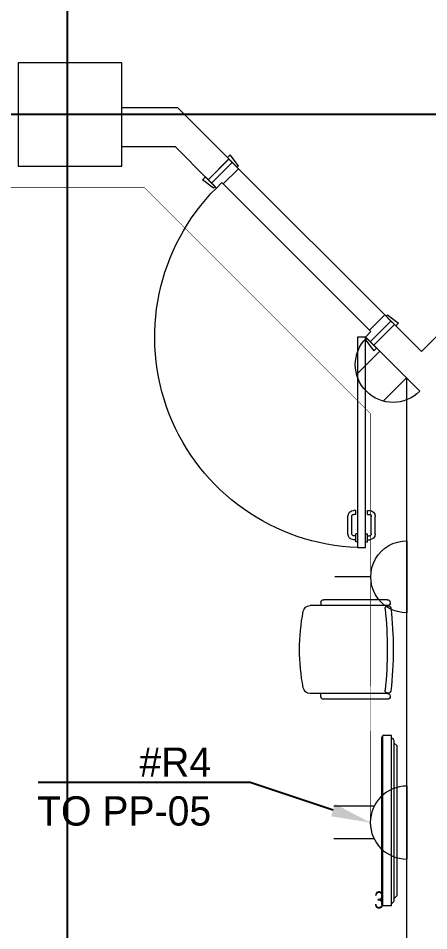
# Model space of a CAD drawing. Header units: metres. Extents: x 75097 to 220695, y -1557923 to -1361206.
# Drawn here: x 129711 to 131814, y -1437820 to -1433145 of the extents above; entities that cross this region are included whole.
import ezdxf
from ezdxf import colors
from ezdxf.entities.mleader import LeaderData, LeaderLine
from ezdxf.math import Vec2, Vec3

# ---------------------------------------------------------------- set-up
doc = ezdxf.new("R2010")
doc.units = ezdxf.units.M
doc.layers.get('0').update_dxf_attribs({"lineweight": 0})
doc.layers.add('A-100 - Copy$0$axes', color=8, linetype='Continuous')
doc.layers.add('PD-VENT', color=8, linetype='Continuous')
for name, color, linetype, lineweight in [('A-100 - Copy$0$car', 8, 'Continuous', 0), ('A-100 - Copy$0$Medical Equipment and Furniture', 8, 'Continuous', 0), ('A-100 - Copy$0$Structure', 8, 'Continuous', 9), ('A-100 - Copy$0$Walls', 8, 'Continuous', 0), ('A-100 - Copy$0$Wooden Joinery', 8, 'Continuous', 0)]:
    doc.layers.add(name, color=color, linetype=linetype, lineweight=lineweight)
doc.layers.add('E-POWR', color=7, linetype='Continuous', lineweight=9, true_color=0x4e7e3e)
doc.layers.add('E-PW', color=7, linetype='Continuous', lineweight=9, true_color=0x4e7e3e)
doc.styles.add('A-100 - Copy$0$X3G_ENTITY_257CFD', font='swisscl.ttf', dxfattribs={"height": 200})
doc.styles.get("Standard").update_dxf_attribs({"font": 'GOTHIC.TTF'})

# ---------------------------------------------------------------- blocks, each defined once
blk = doc.blocks.new('GI-041_dwg_E-SKT2-3902840-GI-041')
at = {"layer": 'E-POWR'}
blk.add_line((0.1982, 0), (-0.1982, 0), dxfattribs=at)
at = {"layer": 'E-PW'}
for p, q in [((-0.0879, 0.1765), (-0.0879, 0.3944)), ((0.0878, 0.1766), (0.0878, 0.3944)), ((-0.1466, 0), (0.1466, 0))]:
    blk.add_line(p, q, dxfattribs=at)
blk.add_arc((0, 0), 0.1972, 0.0142, 180.0142, dxfattribs=at)
blk = doc.blocks.new('NORMAL SOCKET')
at = {"layer": 'E-POWR'}
for p, q in [((0, 307.7), (0, 615.4)), ((-307.7, 0), (307.7, 0))]:
    blk.add_line(p, q, dxfattribs=at)
blk.add_ellipse((0, 0), major_axis=(32.8, 305.9), ratio=1, start_param=4.81904, end_param=7.960633, dxfattribs=at)
blk = doc.blocks.new('WALL OUTLET')
at = {"layer": 'E-POWR', "extrusion": (9.94399e-05, 4.90741e-07, 1)}
blk.add_line((-193.4, 0, 0), (193.4, 0, 0), dxfattribs=at)
blk.add_line((-193.4, 0, 0), (193.4, 0, 0), dxfattribs=at)
at = {"layer": 'E-POWR', "extrusion": (9.94399e-05, 4.90741e-07, 1), "elevation": 0}
for points in [[(-96.7, 0), (-96.7, 167.5)], [(96.7, 0), (96.7, 167.5)]]:
    blk.add_lwpolyline(points, dxfattribs=at)
at = {"layer": 'E-POWR', "extrusion": (9.94399e-05, 4.90741e-07, 1)}
blk.add_arc((0, 0, 0), 193.4, 359.9963, 179.9963, dxfattribs=at)
blk = doc.blocks.new('A-100 - Copy$0$DM15862C-P')
for p, q in [((-0.3835, 0), (-0.3983, -0.0149)), ((0.3835, 0), (-0.3835, 0)), ((0.3835, 0), (0.3983, -0.0149)), ((-0.4367, -0.0287), (-0.4367, -0.0734)), ((0.4365, -0.0287), (-0.4367, -0.0287)), ((-0.4157, -0.0175), (-0.4256, -0.0287)), ((0.41, -0.0149), (-0.4099, -0.0149)), ((0.4157, -0.0175), (0.4254, -0.0287)), ((0.4365, -0.0287), (0.4365, -0.0734)), ((0.4365, -0.0734), (-0.4367, -0.0734)), ((-0.4291, -0.078), (-0.4291, -0.0734)), ((0.429, -0.078), (-0.4291, -0.078)), ((0.429, -0.078), (0.429, -0.0734))]:
    blk.add_line(p, q)
for points in [[(-0.4099, -0.0149), (-0.4121, -0.0149), (-0.4141, -0.0158), (-0.4157, -0.0175)], [(0.4157, -0.0175), (0.4141, -0.0158), (0.4121, -0.0149), (0.41, -0.0149)]]:
    blk.add_open_spline(points, degree=3)
blk = doc.blocks.new('A-100 - Copy$0$GF21016-P')
at = {"extrusion": (-1.24384e-09, -1.20261e-09, -1)}
for p, q in [((0.0128, 0.0179), (0.0128, 0.4136)), ((0.4628, 0.0179), (0.4628, 0.4136)), ((-0.0172, 0.0179), (-0.0172, 0.3435)), ((-0.0022, 0.3585), (0.0128, 0.3585)), ((0.4778, 0.3585), (0.4628, 0.3585)), ((0.4928, 0.0179), (0.4928, 0.3435)), ((0.4778, 0.0029), (0.4778, 0.0029))]:
    blk.add_line(p, q, dxfattribs=at)
for centre, radius, start, end in [((-0.2378, -0.5362), 1.0036, 78.7568, 101.2432), ((-0.0478, 0.4136), 0.035, 0, 80.6557), ((-0.4278, 0.4136), 0.035, 99.3443, 180), ((0.0022, 0.3435), 0.015, 0, 90), ((-0.4778, 0.3435), 0.015, 90, 180), ((0.0022, 0.0179), 0.015, 270, 0), ((0.0022, 0.0179), 0.015, 180, 270), ((-0.0284, 0.0145), 0.015, 284.3864, 95.5209), ((-0.2378, 1.8734), 1.8855, 263.5119, 276.4881), ((-0.2378, 1.8928), 1.8749, 263.6341, 276.3659), ((-0.4471, 0.0145), 0.015, 84.4791, 255.6136), ((-0.4778, 0.0179), 0.015, 270, 0), ((-0.4778, 0.0179), 0.015, 180, 270)]:
    blk.add_arc(centre, radius, start, end, dxfattribs=at)
blk = doc.blocks.new('A-100 - Copy$0$A$C683B37BC')
at = {"layer": 'A-100 - Copy$0$car'}
for p, q in [((-770.4, -827), (-21.2, -77.8)), ((56.6, -155.6, -2.4), (-692.7, -904.8, -4.7))]:
    blk.add_line(p, q, dxfattribs=at)
at = {"layer": 'A-100 - Copy$0$Wooden Joinery'}
for p, q in [((-92.4, 996.4, -2.4), (-102.4, 996.4, -2.4)), ((-92.4, 1006.4, -2.4), (-92.4, 966.4, -2.4)), ((-82.4, 1006.4, -2.4), (-92.4, 1006.4, -2.4)), ((-42.4, 1006.4, -2.4), (-32.4, 1006.4, -2.4)), ((-32.4, 1006.4, -2.4), (-32.4, 966.4, -2.4)), ((-32.4, 996.4, -2.4), (-22.4, 996.4, -2.4)), ((-132.4, 966.4, -2.4), (-132.4, 876.4, -2.4)), ((-112.4, 966.4, -2.4), (-112.4, 876.4, -2.4)), ((-92.4, 976.4, -2.4), (-102.4, 976.4, -2.4)), ((-82.4, 966.4, -2.4), (-92.4, 966.4, -2.4)), ((-42.4, 966.4, -2.4), (-32.4, 966.4, -2.4)), ((-32.4, 976.4, -2.4), (-22.4, 976.4, -2.4)), ((-12.4, 966.4, -2.4), (-12.4, 876.4, -2.4)), ((7.6, 966.4, -2.4), (7.6, 876.4, -2.4)), ((-92.4, 866.4, -2.4), (-102.4, 866.4, -2.4)), ((-92.4, 846.4, -2.4), (-102.4, 846.4, -2.4)), ((-92.4, 866.4, -2.4), (-92.4, 846.4, -2.4)), ((-32.4, 866.4, -2.4), (-22.4, 866.4, -2.4)), ((-32.4, 866.4, -2.4), (-32.4, 846.4, -2.4)), ((-32.4, 846.4, -2.4), (-22.4, 846.4, -2.4))]:
    blk.add_line(p, q, dxfattribs=at)
for points in [[(-82.4, -42.4), (-82.4, 1036.4), (-42.4, 1036.4), (-42.4, -42.4)], [(-35.4, -35.4), (-42.4, -28.3), (0, 28.3), (14.1, 14.1)], [(63.6, -148.5), (70.7, -155.6), (127.3, -113.1), (113.1, -99)], [(-812.9, -812.9), (-819.9, -805.8), (-876.5, -848.2), (-862.4, -862.4)], [(-699.7, -911.9), (-692.7, -918.9), (-735.1, -975.5), (-749.2, -961.4)]]:
    blk.add_lwpolyline(points, close=True, dxfattribs=at)
for points in [[(-17.7, -17.7), (88.4, -123.7), (106.1, -106.1), (0, 0), (-17.7, -17.7)], [(-17.7, -17.7), (-42.4, -42.4), (-14.1, -70.7), (-21.2, -77.8), (56.6, -155.6), (88.4, -123.7), (-17.7, -17.7)], [(-830.6, -830.6), (-724.5, -936.6), (-742.2, -954.3), (-848.2, -848.2), (-830.6, -830.6)], [(-830.6, -830.6), (-805.8, -805.8), (-777.5, -834.1), (-770.4, -827), (-692.7, -904.8), (-724.5, -936.6), (-830.6, -830.6)]]:
    blk.add_lwpolyline(points, dxfattribs=at)
for centre, radius, start, end in [((-42.4, -42.4), 1079.6, 92.1234, 225), ((-102.4, 966.4, -2.4), 30, 90, 180), ((-22.4, 966.4, -2.4), 30, 0, 90), ((-102.4, 966.4, -2.4), 10, 90, 180), ((-22.4, 966.4, -2.4), 10, 0, 90), ((-102.4, 876.4, -2.4), 30, 180, 270), ((-102.4, 876.4, -2.4), 10, 180, 270), ((-22.4, 876.4, -2.4), 10, 270, 0), ((-22.4, 876.4, -2.4), 30, 270, 0)]:
    blk.add_arc(centre, radius, start, end, dxfattribs=at)
blk = doc.blocks.new('A-100 - Copy')
at = {"layer": 'A-100 - Copy$0$axes'}
for p, q in [((129963.3, -1477297.4, 0), (129963.3, -1387547.7, 0)), ((178940.3, -1433637.7, 2.4), (96147.6, -1433637.7, 2.4))]:
    blk.add_line(p, q, dxfattribs=at)
at = {"layer": 'A-100 - Copy$0$Structure', "elevation": 0}
blk.add_lwpolyline([(129711.2, -1433902.7), (130241.2, -1433902.7), (130241.2, -1433372.7), (129711.2, -1433372.7)], close=True, dxfattribs=at)
at = {"layer": 'A-100 - Copy$0$Walls'}
for p, q in [((130241.2, -1433602.7, 0), (130526.2, -1433602.7, 0)), ((130789.5, -1433865.9, 0), (130526.2, -1433602.7, 0)), ((130241.2, -1433802.7, 0), (130514.1, -1433802.7, 0)), ((130683.4, -1433972, 0), (130514.1, -1433802.7, 0)), ((130683.4, -1433972, 0), (130789.5, -1433865.9, 0)), ((131531.9, -1434820.5, 0), (131638, -1434714.5, 0)), ((131776.2, -1434852.7, 0), (131638, -1434714.5, 0)), ((131776.2, -1434852.7, 0), (131914.5, -1434714.5, 0)), ((131701.2, -1434989.8, 0), (131531.9, -1434820.5, 0)), ((131701.2, -1438727.7, 0), (131701.2, -1434989.8, 0))]:
    blk.add_line(p, q, dxfattribs=at)
at = {"layer": 'A-100 - Copy$0$Medical Equipment and Furniture', "extrusion": (-8.17196e-07, -2.67577e-11, -1), "xscale": -999.9999999999992, "yscale": 999.9999999999992, "zscale": 1000, "rotation": 270.0000251128832}
blk.add_blockref('A-100 - Copy$0$GF21016-P', (-131619.3, -1436617.1, 2.3), dxfattribs=at)
at = {"layer": 'A-100 - Copy$0$Medical Equipment and Furniture', "xscale": 1000, "yscale": 1000, "zscale": 1000, "rotation": 270}
blk.add_blockref('A-100 - Copy$0$DM15862C-P', (131651.2, -1437256.6, 0), dxfattribs=at)
at = {"layer": 'A-100 - Copy$0$Wooden Joinery', "xscale": -1, "rotation": 180}
blk.add_blockref('A-100 - Copy$0$A$C683B37BC', (131531.9, -1434820.5, 0), dxfattribs=at)
at = {"layer": 'A-100 - Copy$0$Medical Equipment and Furniture', "insert": (131559.2, -1437707.2, -2.4), "char_height": 87.5, "attachment_point": 8, "style": 'A-100 - Copy$0$X3G_ENTITY_257CFD'}
blk.add_mtext('3', dxfattribs=at)

msp = doc.modelspace()

# ---------------------------------------------------------------- linework, layer by layer
at = {"layer": 'E-POWR', "const_width": 3}
msp.add_lwpolyline([(131514.3, -1437266), (131516.6, -1436007), (131516.6, -1435172.1), (130358, -1434013.5), (126634.3, -1434013.5), (126635.8, -1435870.5), (126635.8, -1438113), (126618.4, -1438716.7), (126635.8, -1440227.4)], dxfattribs=at)

# ---------------------------------------------------------------- block references
at = {"layer": 'E-POWR', "color": 85, "xscale": -0.6, "yscale": 0.6, "zscale": 0.6, "rotation": 90}
msp.add_blockref('NORMAL SOCKET', (131701.2, -1436007, 0), dxfattribs=at)
at = {"layer": 'E-POWR', "color": 85, "extrusion": (0, 0, -1), "xscale": -947.6469886575187, "yscale": 947.6469886575187, "zscale": -947.6469886575187, "rotation": 270.0072249975698}
msp.add_blockref('GI-041_dwg_E-SKT2-3902840-GI-041', (-131701.2, -1437265.9, 0), dxfattribs=at)
at = {"layer": 'PD-VENT', "color": 85, "xscale": -1, "rotation": 134.9962566761041}
msp.add_blockref('WALL OUTLET', (131631, -1434919.6, 0), dxfattribs=at)

# ---------------------------------------------------------------- leaders
at = {"layer": 'E-POWR'}
ml = msp.add_multileader_mtext('Standard', dxfattribs=at)
ml.set_content('CLOSET OF LENGTH  2.5 METER\\PAND DEPTH MIN 0.5M WITH CEILING OPENING AT CORNER OF DIMENSION 0.5X0.2METER', color=256)
ml.set_leader_properties()
ml.build(insert=Vec2(0, 0))
ml.multileader.update_dxf_attribs({"text_right_attachment_type": 6, "dogleg_length": 200, "arrow_head_size": 200})
ctx = ml.context
ctx.base_point, ctx.char_height, ctx.arrow_head_size, ctx.landing_gap_size, ctx.plane_origin = Vec3(120902.6, -1432687.4), 250, 200, 100, Vec3(119711.6, -1433779.4)
ctx.right_attachment = 6
notes = []
notes.append((ctx, [(0, (1, 1, 0), (120702.6, -1432687.4), (1, 0), 200, [(0, [(119705.9, -1431809.4)], 0, [])])]))
ctx.mtext.insert, ctx.mtext.width, ctx.mtext.flow_direction = Vec3(121002.6, -1432559.2), 9228.761, 5
ml = msp.add_multileader_mtext('Standard', dxfattribs=at)
ml.set_content('#R4\\PTO PP-05', color=256)
ml.set_leader_properties()
ml.build(insert=Vec2(0, 0))
ml.multileader.update_dxf_attribs({"text_right_attachment_type": 6, "dogleg_length": 200, "arrow_head_size": 200})
ctx = ml.context
ctx.base_point, ctx.char_height, ctx.arrow_head_size, ctx.landing_gap_size, ctx.plane_origin = Vec3(129835.6, -1436958.3), 150, 200, 0.09, Vec3(129194.4, -1435688.2)
ctx.right_attachment, ctx.text_align_type = 6, 2
notes.append((ctx, [(1, (1, 1, 0), (130899.4, -1437061.4), (-1, 0), 200, [(0, [(131514.3, -1437266)], 0, [])])]))
ctx.mtext.insert, ctx.mtext.alignment, ctx.mtext.flow_direction = Vec3(130699.4, -1436881.4), 3, 5
for ctx, leaders in notes:
    for number, flags, end, landing, length, lines in leaders:
        leader = LeaderData()
        leader.index, (leader.has_last_leader_line, leader.has_dogleg_vector, leader.attachment_direction) = number, flags
        leader.last_leader_point, leader.dogleg_vector, leader.dogleg_length = Vec3(end), Vec3(landing), length
        for number, points, colour, breaks in lines:
            line = LeaderLine()
            line.index, line.vertices, line.color, line.breaks = number, Vec3.list(points), colors.encode_raw_color(colour), breaks
            leader.lines.append(line)
        ctx.leaders.append(leader)

# ---------------------------------------------------------------- next in the draw order: block references
msp.add_blockref('A-100 - Copy', (0, 0))

doc.saveas('drawing.dxf')
